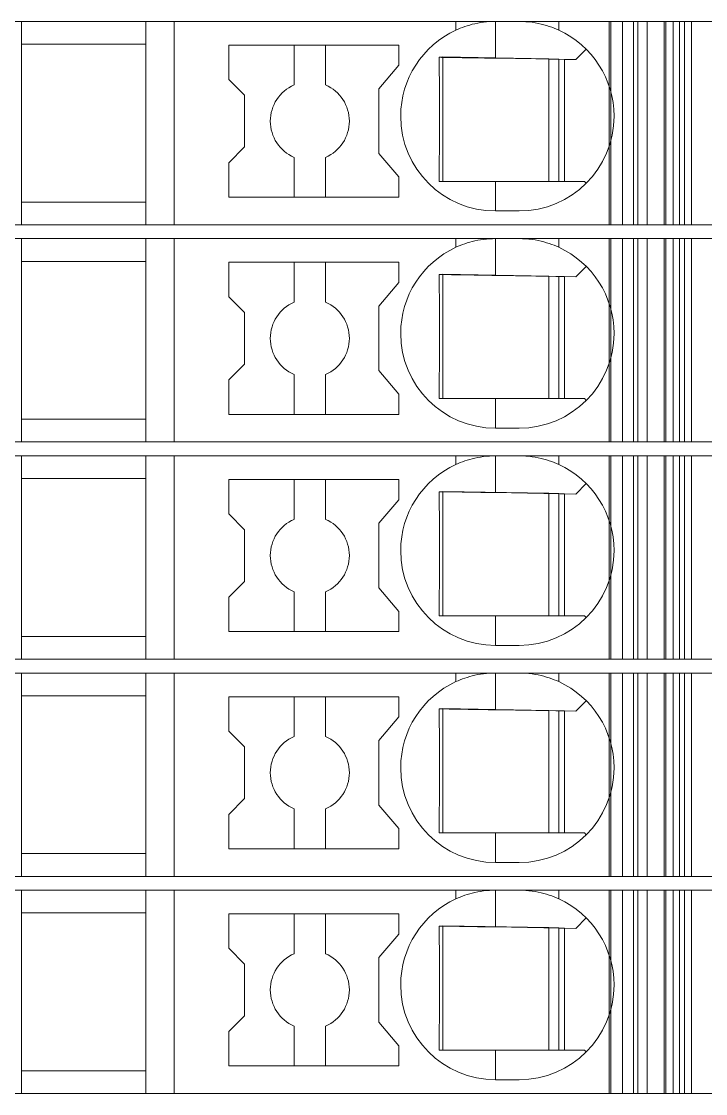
# Model space of a CAD drawing. Header units: millimetres. Extents: x 0 to 2100, y 0 to 1485.
# Drawn here: x 1258.05 to 1275.37, y 612.85 to 640 of the extents above; entities that cross this region are included whole.
import ezdxf
from ezdxf.enums import TextEntityAlignment as Align

# ---------------------------------------------------------------- set-up
doc = ezdxf.new("R2010")
doc.units = ezdxf.units.MM
for name, color, linetype, lineweight in [('EPLAN309', 5, 'Continuous', 5), ('EPLAN493', 5, 'Continuous', 5), ('MAIN-1', 7, 'Continuous', 5), ('MAIN-2', 7, 'Continuous', 5)]:
    doc.layers.add(name, color=color, linetype=linetype, lineweight=lineweight)
doc.styles.add('Tahoma', font='')
doc.styles.get('Tahoma').set_extended_font_data('Tahoma')

# ---------------------------------------------------------------- blocks, each defined once
blk = doc.blocks.new('EPLSYM_LibrarySPECIAL_Symbol12_Variant0_Placement8_29')
at = {"layer": 'EPLAN309', "lineweight": 13, "ltscale": 20}
blk.add_lwpolyline([(0, -5.15), (68.15, -5.15), (68.15, 0), (0, 0)], close=True, dxfattribs=at)
at = {"layer": 'EPLAN493', "color": 5, "style": 'Tahoma'}
blk.add_attdef('17_20450', text='', height=2.93475, dxfattribs=at).set_placement((0, -27.293475), align=Align.MIDDLE_RIGHT)
blk = doc.blocks.new('EPLSYM_LibrarySPECIAL_Symbol12_Variant0_Placement8_30')
at = {"layer": 'EPLAN309', "lineweight": 13, "ltscale": 20}
blk.add_lwpolyline([(0, -5.15), (68.15, -5.15), (68.15, 0), (0, 0)], close=True, dxfattribs=at)
at = {"layer": 'EPLAN493', "color": 5, "style": 'Tahoma'}
blk.add_attdef('17_20450', text='', height=2.93475, dxfattribs=at).set_placement((0, -27.293475), align=Align.MIDDLE_RIGHT)
blk = doc.blocks.new('EPLSYM_LibrarySPECIAL_Symbol12_Variant0_Placement8_31')
at = {"layer": 'EPLAN309', "lineweight": 13, "ltscale": 20}
blk.add_lwpolyline([(0, -5.15), (68.15, -5.15), (68.15, 0), (0, 0)], close=True, dxfattribs=at)
at = {"layer": 'EPLAN493', "color": 5, "style": 'Tahoma'}
blk.add_attdef('17_20450', text='', height=2.93475, dxfattribs=at).set_placement((0, -27.293475), align=Align.MIDDLE_RIGHT)
blk = doc.blocks.new('EPLSYM_LibrarySPECIAL_Symbol12_Variant0_Placement8_32')
at = {"layer": 'EPLAN309', "lineweight": 13, "ltscale": 20}
blk.add_lwpolyline([(0, -5.15), (68.15, -5.15), (68.15, 0), (0, 0)], close=True, dxfattribs=at)
at = {"layer": 'EPLAN493', "color": 5, "style": 'Tahoma'}
blk.add_attdef('17_20450', text='', height=2.93475, dxfattribs=at).set_placement((0, -27.293475), align=Align.MIDDLE_RIGHT)
blk = doc.blocks.new('EPLSYM_LibrarySPECIAL_Symbol12_Variant0_Placement8_33')
at = {"layer": 'EPLAN309', "lineweight": 13, "ltscale": 20}
blk.add_lwpolyline([(0, -5.15), (68.15, -5.15), (68.15, 0), (0, 0)], close=True, dxfattribs=at)
at = {"layer": 'EPLAN493', "color": 5, "style": 'Tahoma'}
blk.add_attdef('17_20450', text='', height=2.93475, dxfattribs=at).set_placement((0, -27.293475), align=Align.MIDDLE_RIGHT)

msp = doc.modelspace()

# ---------------------------------------------------------------- linework, layer by layer
at = {"layer": 'MAIN-1'}
for p, q in [((1258.05, 640), (1261.2, 640)), ((1258.05, 640), (1258.05, 634.85)), ((1261.919, 640), (1261.2, 640)), ((1261.2, 634.85), (1261.2, 640)), ((1269.05, 640), (1261.919, 640)), ((1261.919, 640), (1261.919, 634.85)), ((1269.05, 640), (1270.05, 640)), ((1269.05, 639.782), (1269.05, 640)), ((1269.463, 639.927), (1269.397, 639.909)), ((1269.531, 639.943), (1269.463, 639.927)), ((1269.601, 639.958), (1269.531, 639.943)), ((1269.673, 639.97), (1269.601, 639.958)), ((1269.746, 639.981), (1269.673, 639.97)), ((1269.821, 639.989), (1269.746, 639.981)), ((1269.897, 639.995), (1269.821, 639.989)), ((1269.973, 639.999), (1269.897, 639.995)), ((1270.05, 640), (1269.973, 639.999)), ((1270.05, 639.068), (1270.05, 640)), ((1270.05, 640), (1270.65, 640)), ((1270.65, 640), (1270.732, 639.999)), ((1271.65, 640), (1270.65, 640)), ((1270.732, 639.999), (1270.814, 639.994)), ((1270.814, 639.994), (1270.896, 639.987)), ((1270.896, 639.987), (1270.975, 639.978)), ((1270.975, 639.978), (1271.053, 639.966)), ((1271.053, 639.966), (1271.13, 639.952)), ((1271.13, 639.952), (1271.204, 639.935)), ((1271.204, 639.935), (1271.275, 639.917)), ((1271.65, 640), (1274.704, 640)), ((1271.65, 639.782), (1271.65, 640)), ((1274.832, 640), (1274.704, 640)), ((1274.704, 634.85), (1274.704, 640)), ((1274.832, 640), (1275.367, 640)), ((1274.832, 634.85), (1274.832, 640)), ((1269.102, 639.805), (1269.05, 639.782)), ((1269.156, 639.827), (1269.102, 639.805)), ((1269.213, 639.849), (1269.156, 639.827)), ((1269.272, 639.87), (1269.213, 639.849)), ((1269.333, 639.89), (1269.272, 639.87)), ((1269.397, 639.909), (1269.333, 639.89)), ((1271.275, 639.917), (1271.345, 639.897)), ((1271.345, 639.897), (1271.411, 639.876)), ((1271.411, 639.876), (1271.475, 639.854)), ((1271.475, 639.854), (1271.536, 639.831)), ((1271.536, 639.831), (1271.594, 639.806)), ((1271.594, 639.806), (1271.65, 639.782)), ((1258.05, 639.425), (1261.2, 639.425)), ((1263.3, 639.4), (1263.3, 638.529)), ((1263.3, 639.4), (1267.6, 639.4)), ((1264.95, 639.4), (1264.95, 638.392)), ((1265.75, 638.392), (1265.75, 639.4)), ((1267.6, 638.889), (1267.6, 639.4)), ((1272.083, 639.033), (1272.347, 639.297)), ((1267.1, 638.293), (1267.6, 638.889)), ((1268.624, 639.092), (1268.625, 639.022)), ((1268.685, 639.091), (1268.624, 639.092)), ((1268.625, 639.022), (1268.625, 638.95)), ((1268.625, 638.95), (1268.626, 638.877)), ((1268.626, 638.877), (1268.627, 638.803)), ((1268.746, 639.09), (1268.685, 639.091)), ((1268.721, 639.091), (1268.721, 635.95)), ((1268.809, 639.089), (1268.746, 639.09)), ((1268.873, 639.088), (1268.809, 639.089)), ((1268.937, 639.087), (1268.873, 639.088)), ((1269.003, 639.086), (1268.937, 639.087)), ((1269.071, 639.085), (1269.003, 639.086)), ((1269.14, 639.084), (1269.071, 639.085)), ((1269.21, 639.082), (1269.14, 639.084)), ((1269.283, 639.081), (1269.21, 639.082)), ((1269.358, 639.08), (1269.283, 639.081)), ((1269.435, 639.079), (1269.358, 639.08)), ((1269.514, 639.077), (1269.435, 639.079)), ((1269.597, 639.076), (1269.514, 639.077)), ((1269.682, 639.075), (1269.597, 639.076)), ((1269.771, 639.073), (1269.682, 639.075)), ((1269.862, 639.071), (1269.771, 639.073)), ((1269.955, 639.07), (1269.862, 639.071)), ((1270.05, 639.068), (1269.955, 639.07)), ((1270.05, 639.068), (1272.083, 639.033)), ((1271.4, 639.045), (1271.4, 635.95)), ((1271.65, 635.95), (1271.65, 639.04)), ((1271.8, 639.038), (1271.8, 635.95)), ((1268.627, 638.803), (1268.628, 638.727)), ((1268.628, 638.727), (1268.628, 638.649)), ((1268.628, 638.649), (1268.629, 638.57)), ((1268.629, 638.57), (1268.63, 638.488)), ((1263.7, 638.129), (1263.3, 638.529)), ((1268.63, 638.488), (1268.63, 638.404)), ((1268.63, 638.404), (1268.631, 638.317)), ((1268.631, 638.317), (1268.631, 638.226)), ((1263.7, 638.129), (1263.7, 636.821)), ((1267.1, 638.293), (1267.1, 636.657)), ((1268.631, 638.226), (1268.632, 638.132)), ((1268.632, 638.132), (1268.633, 638.034)), ((1268.633, 638.034), (1268.633, 637.931)), ((1268.633, 637.931), (1268.633, 637.824)), ((1268.633, 637.824), (1268.633, 637.713)), ((1268.633, 637.713), (1268.634, 637.6)), ((1268.634, 637.6), (1268.633, 637.479)), ((1268.633, 637.247), (1268.632, 637.138)), ((1268.633, 637.479), (1268.633, 637.361)), ((1268.633, 637.361), (1268.633, 637.247)), ((1268.632, 637.034), (1268.631, 636.934)), ((1268.632, 637.138), (1268.632, 637.034)), ((1263.7, 636.821), (1263.3, 636.421)), ((1268.63, 636.748), (1268.629, 636.659)), ((1268.631, 636.839), (1268.63, 636.748)), ((1268.631, 636.934), (1268.631, 636.839)), ((1263.3, 636.421), (1263.3, 635.55)), ((1264.95, 636.558), (1264.95, 635.55)), ((1265.75, 636.558), (1265.75, 635.55)), ((1267.1, 636.657), (1267.6, 636.061)), ((1268.627, 636.408), (1268.626, 636.329)), ((1268.628, 636.49), (1268.627, 636.408)), ((1268.629, 636.659), (1268.628, 636.573)), ((1268.628, 636.573), (1268.628, 636.49)), ((1268.625, 636.25), (1268.624, 636.174)), ((1268.624, 636.174), (1268.624, 636.098)), ((1268.626, 636.329), (1268.625, 636.25)), ((1267.6, 635.55), (1267.6, 636.061)), ((1268.623, 636.024), (1268.622, 635.95)), ((1268.622, 635.95), (1268.683, 635.95)), ((1268.624, 636.098), (1268.623, 636.024)), ((1268.683, 635.95), (1268.746, 635.95)), ((1268.746, 635.95), (1268.809, 635.95)), ((1268.809, 635.95), (1268.873, 635.95)), ((1268.873, 635.95), (1268.939, 635.95)), ((1268.939, 635.95), (1269.005, 635.95)), ((1269.005, 635.95), (1269.074, 635.95)), ((1269.074, 635.95), (1269.144, 635.95)), ((1269.144, 635.95), (1269.215, 635.95)), ((1269.215, 635.95), (1269.289, 635.95)), ((1269.289, 635.95), (1269.364, 635.95)), ((1269.364, 635.95), (1269.442, 635.95)), ((1269.442, 635.95), (1269.522, 635.95)), ((1269.522, 635.95), (1269.605, 635.95)), ((1269.605, 635.95), (1269.69, 635.95)), ((1269.69, 635.95), (1269.778, 635.95)), ((1269.778, 635.95), (1269.867, 635.95)), ((1269.867, 635.95), (1269.958, 635.95)), ((1269.958, 635.95), (1270.05, 635.95)), ((1270.05, 635.95), (1272.3, 635.95)), ((1270.05, 635.95), (1270.05, 635.2)), ((1272.347, 635.903), (1272.3, 635.95)), ((1258.05, 635.425), (1261.2, 635.425)), ((1267.6, 635.55), (1263.3, 635.55)), ((1270.65, 635.2), (1270.05, 635.2)), ((1258.05, 634.85), (1261.2, 634.85)), ((1261.919, 634.85), (1261.2, 634.85)), ((1261.919, 634.85), (1274.704, 634.85)), ((1273.544, 634.85), (1273.544, 634.85)), ((1273.65, 634.85), (1273.65, 634.85)), ((1274.832, 634.85), (1274.704, 634.85)), ((1274.832, 634.85), (1275.367, 634.85)), ((1258.05, 634.5), (1261.2, 634.5)), ((1258.05, 634.5), (1258.05, 629.35)), ((1261.919, 634.5), (1261.2, 634.5)), ((1261.2, 629.35), (1261.2, 634.5)), ((1269.05, 634.5), (1261.919, 634.5)), ((1261.919, 634.5), (1261.919, 629.35)), ((1269.05, 634.5), (1270.05, 634.5)), ((1269.05, 634.282), (1269.05, 634.5)), ((1269.973, 634.499), (1269.897, 634.495)), ((1270.05, 634.5), (1269.973, 634.499)), ((1270.05, 633.568), (1270.05, 634.5)), ((1270.05, 634.5), (1270.65, 634.5)), ((1270.65, 634.5), (1270.732, 634.499)), ((1271.65, 634.5), (1270.65, 634.5)), ((1270.732, 634.499), (1270.814, 634.494)), ((1271.65, 634.5), (1274.704, 634.5)), ((1271.65, 634.282), (1271.65, 634.5)), ((1274.832, 634.5), (1274.704, 634.5)), ((1274.704, 629.35), (1274.704, 634.5)), ((1274.832, 634.5), (1275.367, 634.5)), ((1274.832, 629.35), (1274.832, 634.5)), ((1269.102, 634.305), (1269.05, 634.282)), ((1269.156, 634.327), (1269.102, 634.305)), ((1269.213, 634.349), (1269.156, 634.327)), ((1269.272, 634.37), (1269.213, 634.349)), ((1269.333, 634.39), (1269.272, 634.37)), ((1269.397, 634.409), (1269.333, 634.39)), ((1269.463, 634.427), (1269.397, 634.409)), ((1269.531, 634.443), (1269.463, 634.427)), ((1269.601, 634.458), (1269.531, 634.443)), ((1269.673, 634.47), (1269.601, 634.458)), ((1269.746, 634.481), (1269.673, 634.47)), ((1269.821, 634.489), (1269.746, 634.481)), ((1269.897, 634.495), (1269.821, 634.489)), ((1270.814, 634.494), (1270.896, 634.487)), ((1270.896, 634.487), (1270.975, 634.478)), ((1270.975, 634.478), (1271.053, 634.466)), ((1271.053, 634.466), (1271.13, 634.452)), ((1271.13, 634.452), (1271.204, 634.435)), ((1271.204, 634.435), (1271.275, 634.417)), ((1271.275, 634.417), (1271.345, 634.397)), ((1271.345, 634.397), (1271.411, 634.376)), ((1271.411, 634.376), (1271.475, 634.354)), ((1271.475, 634.354), (1271.536, 634.331)), ((1271.536, 634.331), (1271.594, 634.306)), ((1271.594, 634.306), (1271.65, 634.282)), ((1258.05, 633.925), (1261.2, 633.925)), ((1263.3, 633.9), (1263.3, 633.029)), ((1263.3, 633.9), (1267.6, 633.9)), ((1264.95, 633.9), (1264.95, 632.892)), ((1265.75, 632.892), (1265.75, 633.9)), ((1267.6, 633.389), (1267.6, 633.9)), ((1272.083, 633.533), (1272.347, 633.797)), ((1268.624, 633.592), (1268.625, 633.522)), ((1268.685, 633.591), (1268.624, 633.592)), ((1268.625, 633.522), (1268.625, 633.45)), ((1268.625, 633.45), (1268.626, 633.377)), ((1268.746, 633.59), (1268.685, 633.591)), ((1268.721, 633.591), (1268.721, 630.45)), ((1268.809, 633.589), (1268.746, 633.59)), ((1268.873, 633.588), (1268.809, 633.589)), ((1268.937, 633.587), (1268.873, 633.588)), ((1269.003, 633.586), (1268.937, 633.587)), ((1269.071, 633.585), (1269.003, 633.586)), ((1269.14, 633.584), (1269.071, 633.585)), ((1269.21, 633.582), (1269.14, 633.584)), ((1269.283, 633.581), (1269.21, 633.582)), ((1269.358, 633.58), (1269.283, 633.581)), ((1269.435, 633.579), (1269.358, 633.58)), ((1269.514, 633.577), (1269.435, 633.579)), ((1269.597, 633.576), (1269.514, 633.577)), ((1269.682, 633.575), (1269.597, 633.576)), ((1269.771, 633.573), (1269.682, 633.575)), ((1269.862, 633.571), (1269.771, 633.573)), ((1269.955, 633.57), (1269.862, 633.571)), ((1270.05, 633.568), (1269.955, 633.57)), ((1270.05, 633.568), (1272.083, 633.533)), ((1271.4, 633.545), (1271.4, 630.45)), ((1271.65, 630.45), (1271.65, 633.54)), ((1271.8, 633.538), (1271.8, 630.45)), ((1267.1, 632.793), (1267.6, 633.389)), ((1268.626, 633.377), (1268.627, 633.303)), ((1268.627, 633.303), (1268.628, 633.227)), ((1268.628, 633.227), (1268.628, 633.149)), ((1268.628, 633.149), (1268.629, 633.07)), ((1263.7, 632.629), (1263.3, 633.029)), ((1268.629, 633.07), (1268.63, 632.988)), ((1268.63, 632.988), (1268.63, 632.904)), ((1268.63, 632.904), (1268.631, 632.817)), ((1263.7, 632.629), (1263.7, 631.321)), ((1267.1, 632.793), (1267.1, 631.157)), ((1268.631, 632.817), (1268.631, 632.726)), ((1268.631, 632.726), (1268.632, 632.632)), ((1268.632, 632.632), (1268.633, 632.534)), ((1268.633, 632.534), (1268.633, 632.431)), ((1268.633, 632.431), (1268.633, 632.324)), ((1268.633, 632.324), (1268.633, 632.213)), ((1268.633, 632.213), (1268.634, 632.1)), ((1268.634, 632.1), (1268.633, 631.979)), ((1268.633, 631.979), (1268.633, 631.861)), ((1268.633, 631.861), (1268.633, 631.747)), ((1268.632, 631.534), (1268.631, 631.434)), ((1268.633, 631.747), (1268.632, 631.638)), ((1268.632, 631.638), (1268.632, 631.534)), ((1263.7, 631.321), (1263.3, 630.921)), ((1268.63, 631.248), (1268.629, 631.159)), ((1268.631, 631.339), (1268.63, 631.248)), ((1268.631, 631.434), (1268.631, 631.339)), ((1264.95, 631.058), (1264.95, 630.05)), ((1265.75, 631.058), (1265.75, 630.05)), ((1267.1, 631.157), (1267.6, 630.561)), ((1268.628, 630.99), (1268.627, 630.908)), ((1268.629, 631.159), (1268.628, 631.073)), ((1268.628, 631.073), (1268.628, 630.99)), ((1263.3, 630.921), (1263.3, 630.05)), ((1268.625, 630.75), (1268.624, 630.674)), ((1268.626, 630.829), (1268.625, 630.75)), ((1268.627, 630.908), (1268.626, 630.829)), ((1267.6, 630.05), (1267.6, 630.561)), ((1268.623, 630.524), (1268.622, 630.45)), ((1268.622, 630.45), (1268.683, 630.45)), ((1268.624, 630.598), (1268.623, 630.524)), ((1268.624, 630.674), (1268.624, 630.598)), ((1268.683, 630.45), (1268.746, 630.45)), ((1268.746, 630.45), (1268.809, 630.45)), ((1268.809, 630.45), (1268.873, 630.45)), ((1268.873, 630.45), (1268.939, 630.45)), ((1268.939, 630.45), (1269.005, 630.45)), ((1269.005, 630.45), (1269.074, 630.45)), ((1269.074, 630.45), (1269.144, 630.45)), ((1269.144, 630.45), (1269.215, 630.45)), ((1269.215, 630.45), (1269.289, 630.45)), ((1269.289, 630.45), (1269.364, 630.45)), ((1269.364, 630.45), (1269.442, 630.45)), ((1269.442, 630.45), (1269.522, 630.45)), ((1269.522, 630.45), (1269.605, 630.45)), ((1269.605, 630.45), (1269.69, 630.45)), ((1269.69, 630.45), (1269.778, 630.45)), ((1269.778, 630.45), (1269.867, 630.45)), ((1269.867, 630.45), (1269.958, 630.45)), ((1269.958, 630.45), (1270.05, 630.45)), ((1270.05, 630.45), (1272.3, 630.45)), ((1270.05, 630.45), (1270.05, 629.7)), ((1272.347, 630.403), (1272.3, 630.45)), ((1258.05, 629.925), (1261.2, 629.925)), ((1267.6, 630.05), (1263.3, 630.05)), ((1270.65, 629.7), (1270.05, 629.7)), ((1258.05, 629.35), (1261.2, 629.35)), ((1261.919, 629.35), (1261.2, 629.35)), ((1261.919, 629.35), (1274.704, 629.35)), ((1273.544, 629.35), (1273.544, 629.35)), ((1273.65, 629.35), (1273.65, 629.35)), ((1274.832, 629.35), (1274.704, 629.35)), ((1274.832, 629.35), (1275.367, 629.35)), ((1258.05, 629), (1261.2, 629)), ((1258.05, 629), (1258.05, 623.85)), ((1261.919, 629), (1261.2, 629)), ((1261.2, 623.85), (1261.2, 629)), ((1269.05, 629), (1261.919, 629)), ((1261.919, 629), (1261.919, 623.85)), ((1269.05, 629), (1270.05, 629)), ((1269.05, 628.782), (1269.05, 629)), ((1269.102, 628.805), (1269.05, 628.782)), ((1269.156, 628.827), (1269.102, 628.805)), ((1269.213, 628.849), (1269.156, 628.827)), ((1269.272, 628.87), (1269.213, 628.849)), ((1269.333, 628.89), (1269.272, 628.87)), ((1269.397, 628.909), (1269.333, 628.89)), ((1269.463, 628.927), (1269.397, 628.909)), ((1269.531, 628.943), (1269.463, 628.927)), ((1269.601, 628.958), (1269.531, 628.943)), ((1269.673, 628.97), (1269.601, 628.958)), ((1269.746, 628.981), (1269.673, 628.97)), ((1269.821, 628.989), (1269.746, 628.981)), ((1269.897, 628.995), (1269.821, 628.989)), ((1269.973, 628.999), (1269.897, 628.995)), ((1270.05, 629), (1269.973, 628.999)), ((1270.05, 628.068), (1270.05, 629)), ((1270.05, 629), (1270.65, 629)), ((1270.65, 629), (1270.732, 628.999)), ((1271.65, 629), (1270.65, 629)), ((1270.732, 628.999), (1270.814, 628.994)), ((1270.814, 628.994), (1270.896, 628.987)), ((1270.896, 628.987), (1270.975, 628.978)), ((1270.975, 628.978), (1271.053, 628.966)), ((1271.053, 628.966), (1271.13, 628.952)), ((1271.13, 628.952), (1271.204, 628.935)), ((1271.204, 628.935), (1271.275, 628.917)), ((1271.275, 628.917), (1271.345, 628.897)), ((1271.345, 628.897), (1271.411, 628.876)), ((1271.411, 628.876), (1271.475, 628.854)), ((1271.475, 628.854), (1271.536, 628.831)), ((1271.536, 628.831), (1271.594, 628.806)), ((1271.594, 628.806), (1271.65, 628.782)), ((1271.65, 629), (1274.704, 629)), ((1271.65, 628.782), (1271.65, 629)), ((1274.832, 629), (1274.704, 629)), ((1274.704, 623.85), (1274.704, 629)), ((1274.832, 629), (1275.367, 629)), ((1274.832, 623.85), (1274.832, 629)), ((1258.05, 628.425), (1261.2, 628.425)), ((1263.3, 628.4), (1263.3, 627.529)), ((1263.3, 628.4), (1267.6, 628.4)), ((1264.95, 628.4), (1264.95, 627.392)), ((1265.75, 627.392), (1265.75, 628.4)), ((1267.6, 627.889), (1267.6, 628.4)), ((1272.083, 628.033), (1272.347, 628.297)), ((1268.624, 628.092), (1268.625, 628.022)), ((1268.685, 628.091), (1268.624, 628.092)), ((1268.625, 628.022), (1268.625, 627.95)), ((1268.746, 628.09), (1268.685, 628.091)), ((1268.721, 628.091), (1268.721, 624.95)), ((1268.809, 628.089), (1268.746, 628.09)), ((1268.873, 628.088), (1268.809, 628.089)), ((1268.937, 628.087), (1268.873, 628.088)), ((1269.003, 628.086), (1268.937, 628.087)), ((1269.071, 628.085), (1269.003, 628.086)), ((1269.14, 628.084), (1269.071, 628.085)), ((1269.21, 628.082), (1269.14, 628.084)), ((1269.283, 628.081), (1269.21, 628.082)), ((1269.358, 628.08), (1269.283, 628.081)), ((1269.435, 628.079), (1269.358, 628.08)), ((1269.514, 628.077), (1269.435, 628.079)), ((1269.597, 628.076), (1269.514, 628.077)), ((1269.682, 628.075), (1269.597, 628.076)), ((1269.771, 628.073), (1269.682, 628.075)), ((1269.862, 628.071), (1269.771, 628.073)), ((1269.955, 628.07), (1269.862, 628.071)), ((1270.05, 628.068), (1269.955, 628.07)), ((1270.05, 628.068), (1272.083, 628.033)), ((1271.4, 628.045), (1271.4, 624.95)), ((1271.65, 624.95), (1271.65, 628.04)), ((1271.8, 628.038), (1271.8, 624.95)), ((1267.1, 627.293), (1267.6, 627.889)), ((1268.625, 627.95), (1268.626, 627.877)), ((1268.626, 627.877), (1268.627, 627.803)), ((1268.627, 627.803), (1268.628, 627.727)), ((1268.628, 627.727), (1268.628, 627.649)), ((1263.7, 627.129), (1263.3, 627.529)), ((1268.628, 627.649), (1268.629, 627.57)), ((1268.629, 627.57), (1268.63, 627.488)), ((1268.63, 627.488), (1268.63, 627.404)), ((1267.1, 627.293), (1267.1, 625.657)), ((1268.63, 627.404), (1268.631, 627.317)), ((1268.631, 627.317), (1268.631, 627.226)), ((1268.631, 627.226), (1268.632, 627.132)), ((1263.7, 627.129), (1263.7, 625.821)), ((1268.632, 627.132), (1268.633, 627.034)), ((1268.633, 627.034), (1268.633, 626.931)), ((1268.633, 626.931), (1268.633, 626.824)), ((1268.633, 626.824), (1268.633, 626.713)), ((1268.633, 626.713), (1268.634, 626.6)), ((1268.634, 626.6), (1268.633, 626.479)), ((1268.633, 626.479), (1268.633, 626.361)), ((1268.633, 626.361), (1268.633, 626.247)), ((1268.633, 626.247), (1268.632, 626.138)), ((1268.632, 626.138), (1268.632, 626.034)), ((1263.7, 625.821), (1263.3, 625.421)), ((1268.631, 625.839), (1268.63, 625.748)), ((1268.632, 626.034), (1268.631, 625.934)), ((1268.631, 625.934), (1268.631, 625.839)), ((1264.95, 625.558), (1264.95, 624.55)), ((1265.75, 625.558), (1265.75, 624.55)), ((1267.1, 625.657), (1267.6, 625.061)), ((1268.629, 625.659), (1268.628, 625.573)), ((1268.628, 625.573), (1268.628, 625.49)), ((1268.63, 625.748), (1268.629, 625.659)), ((1263.3, 625.421), (1263.3, 624.55)), ((1268.626, 625.329), (1268.625, 625.25)), ((1268.627, 625.408), (1268.626, 625.329)), ((1268.628, 625.49), (1268.627, 625.408)), ((1267.6, 624.55), (1267.6, 625.061)), ((1268.623, 625.024), (1268.622, 624.95)), ((1268.624, 625.098), (1268.623, 625.024)), ((1268.625, 625.25), (1268.624, 625.174)), ((1268.624, 625.174), (1268.624, 625.098)), ((1268.622, 624.95), (1268.683, 624.95)), ((1268.683, 624.95), (1268.746, 624.95)), ((1268.746, 624.95), (1268.809, 624.95)), ((1268.809, 624.95), (1268.873, 624.95)), ((1268.873, 624.95), (1268.939, 624.95)), ((1268.939, 624.95), (1269.005, 624.95)), ((1269.005, 624.95), (1269.074, 624.95)), ((1269.074, 624.95), (1269.144, 624.95)), ((1269.144, 624.95), (1269.215, 624.95)), ((1269.215, 624.95), (1269.289, 624.95)), ((1269.289, 624.95), (1269.364, 624.95)), ((1269.364, 624.95), (1269.442, 624.95)), ((1269.442, 624.95), (1269.522, 624.95)), ((1269.522, 624.95), (1269.605, 624.95)), ((1269.605, 624.95), (1269.69, 624.95)), ((1269.69, 624.95), (1269.778, 624.95)), ((1269.778, 624.95), (1269.867, 624.95)), ((1269.867, 624.95), (1269.958, 624.95)), ((1269.958, 624.95), (1270.05, 624.95)), ((1270.05, 624.95), (1272.3, 624.95)), ((1270.05, 624.95), (1270.05, 624.2)), ((1272.347, 624.903), (1272.3, 624.95)), ((1267.6, 624.55), (1263.3, 624.55)), ((1258.05, 624.425), (1261.2, 624.425)), ((1270.65, 624.2), (1270.05, 624.2)), ((1258.05, 623.85), (1261.2, 623.85)), ((1261.919, 623.85), (1261.2, 623.85)), ((1261.919, 623.85), (1274.704, 623.85)), ((1273.544, 623.85), (1273.544, 623.85)), ((1273.65, 623.85), (1273.65, 623.85)), ((1274.832, 623.85), (1274.704, 623.85)), ((1274.832, 623.85), (1275.367, 623.85)), ((1258.05, 623.5), (1261.2, 623.5)), ((1258.05, 623.5), (1258.05, 618.35)), ((1261.919, 623.5), (1261.2, 623.5)), ((1261.2, 618.35), (1261.2, 623.5)), ((1269.05, 623.5), (1261.919, 623.5)), ((1261.919, 623.5), (1261.919, 618.35)), ((1269.05, 623.5), (1270.05, 623.5)), ((1269.05, 623.282), (1269.05, 623.5)), ((1269.272, 623.37), (1269.213, 623.349)), ((1269.333, 623.39), (1269.272, 623.37)), ((1269.397, 623.409), (1269.333, 623.39)), ((1269.463, 623.427), (1269.397, 623.409)), ((1269.531, 623.443), (1269.463, 623.427)), ((1269.601, 623.458), (1269.531, 623.443)), ((1269.673, 623.47), (1269.601, 623.458)), ((1269.746, 623.481), (1269.673, 623.47)), ((1269.821, 623.489), (1269.746, 623.481)), ((1269.897, 623.495), (1269.821, 623.489)), ((1269.973, 623.499), (1269.897, 623.495)), ((1270.05, 623.5), (1269.973, 623.499)), ((1270.05, 622.568), (1270.05, 623.5)), ((1270.05, 623.5), (1270.65, 623.5)), ((1270.65, 623.5), (1270.732, 623.499)), ((1271.65, 623.5), (1270.65, 623.5)), ((1270.732, 623.499), (1270.814, 623.494)), ((1270.814, 623.494), (1270.896, 623.487)), ((1270.896, 623.487), (1270.975, 623.478)), ((1270.975, 623.478), (1271.053, 623.466)), ((1271.053, 623.466), (1271.13, 623.452)), ((1271.13, 623.452), (1271.204, 623.435)), ((1271.204, 623.435), (1271.275, 623.417)), ((1271.275, 623.417), (1271.345, 623.397)), ((1271.345, 623.397), (1271.411, 623.376)), ((1271.411, 623.376), (1271.475, 623.354)), ((1271.65, 623.5), (1274.704, 623.5)), ((1271.65, 623.282), (1271.65, 623.5)), ((1274.832, 623.5), (1274.704, 623.5)), ((1274.704, 618.35), (1274.704, 623.5)), ((1274.832, 623.5), (1275.367, 623.5)), ((1274.832, 618.35), (1274.832, 623.5)), ((1269.102, 623.305), (1269.05, 623.282)), ((1269.156, 623.327), (1269.102, 623.305)), ((1269.213, 623.349), (1269.156, 623.327)), ((1271.475, 623.354), (1271.536, 623.331)), ((1271.536, 623.331), (1271.594, 623.306)), ((1271.594, 623.306), (1271.65, 623.282)), ((1258.05, 622.925), (1261.2, 622.925)), ((1263.3, 622.9), (1263.3, 622.029)), ((1263.3, 622.9), (1267.6, 622.9)), ((1264.95, 622.9), (1264.95, 621.892)), ((1265.75, 621.892), (1265.75, 622.9)), ((1267.6, 622.389), (1267.6, 622.9)), ((1268.624, 622.592), (1268.625, 622.522)), ((1268.685, 622.591), (1268.624, 622.592)), ((1268.746, 622.59), (1268.685, 622.591)), ((1268.721, 622.591), (1268.721, 619.45)), ((1268.809, 622.589), (1268.746, 622.59)), ((1268.873, 622.588), (1268.809, 622.589)), ((1268.937, 622.587), (1268.873, 622.588)), ((1269.003, 622.586), (1268.937, 622.587)), ((1269.071, 622.585), (1269.003, 622.586)), ((1269.14, 622.584), (1269.071, 622.585)), ((1269.21, 622.582), (1269.14, 622.584)), ((1269.283, 622.581), (1269.21, 622.582)), ((1269.358, 622.58), (1269.283, 622.581)), ((1269.435, 622.579), (1269.358, 622.58)), ((1269.514, 622.577), (1269.435, 622.579)), ((1269.597, 622.576), (1269.514, 622.577)), ((1269.682, 622.575), (1269.597, 622.576)), ((1269.771, 622.573), (1269.682, 622.575)), ((1269.862, 622.571), (1269.771, 622.573)), ((1269.955, 622.57), (1269.862, 622.571)), ((1270.05, 622.568), (1269.955, 622.57)), ((1270.05, 622.568), (1272.083, 622.533)), ((1272.083, 622.533), (1272.347, 622.797)), ((1267.1, 621.793), (1267.6, 622.389)), ((1268.625, 622.522), (1268.625, 622.45)), ((1268.625, 622.45), (1268.626, 622.377)), ((1268.626, 622.377), (1268.627, 622.303)), ((1268.627, 622.303), (1268.628, 622.227)), ((1271.4, 622.545), (1271.4, 619.45)), ((1271.65, 619.45), (1271.65, 622.54)), ((1271.8, 622.538), (1271.8, 619.45)), ((1263.7, 621.629), (1263.3, 622.029)), ((1268.628, 622.227), (1268.628, 622.149)), ((1268.628, 622.149), (1268.629, 622.07)), ((1268.629, 622.07), (1268.63, 621.988)), ((1267.1, 621.793), (1267.1, 620.157)), ((1268.63, 621.988), (1268.63, 621.904)), ((1268.63, 621.904), (1268.631, 621.817)), ((1268.631, 621.817), (1268.631, 621.726)), ((1263.7, 621.629), (1263.7, 620.321)), ((1268.631, 621.726), (1268.632, 621.632)), ((1268.632, 621.632), (1268.633, 621.534)), ((1268.633, 621.534), (1268.633, 621.431)), ((1268.633, 621.431), (1268.633, 621.324)), ((1268.633, 621.324), (1268.633, 621.213)), ((1268.633, 621.213), (1268.634, 621.1)), ((1268.634, 621.1), (1268.633, 620.979)), ((1268.633, 620.979), (1268.633, 620.861)), ((1268.633, 620.747), (1268.632, 620.638)), ((1268.633, 620.861), (1268.633, 620.747)), ((1268.632, 620.534), (1268.631, 620.434)), ((1268.631, 620.434), (1268.631, 620.339)), ((1268.632, 620.638), (1268.632, 620.534)), ((1263.7, 620.321), (1263.3, 619.921)), ((1267.1, 620.157), (1267.6, 619.561)), ((1268.629, 620.159), (1268.628, 620.073)), ((1268.63, 620.248), (1268.629, 620.159)), ((1268.631, 620.339), (1268.63, 620.248)), ((1263.3, 619.921), (1263.3, 619.05)), ((1264.95, 620.058), (1264.95, 619.05)), ((1265.75, 620.058), (1265.75, 619.05)), ((1268.627, 619.908), (1268.626, 619.829)), ((1268.628, 619.99), (1268.627, 619.908)), ((1268.628, 620.073), (1268.628, 619.99)), ((1268.624, 619.598), (1268.623, 619.524)), ((1268.625, 619.75), (1268.624, 619.674)), ((1268.624, 619.674), (1268.624, 619.598)), ((1268.626, 619.829), (1268.625, 619.75)), ((1267.6, 619.05), (1267.6, 619.561)), ((1268.623, 619.524), (1268.622, 619.45)), ((1268.622, 619.45), (1268.683, 619.45)), ((1268.683, 619.45), (1268.746, 619.45)), ((1268.746, 619.45), (1268.809, 619.45)), ((1268.809, 619.45), (1268.873, 619.45)), ((1268.873, 619.45), (1268.939, 619.45)), ((1268.939, 619.45), (1269.005, 619.45)), ((1269.005, 619.45), (1269.074, 619.45)), ((1269.074, 619.45), (1269.144, 619.45)), ((1269.144, 619.45), (1269.215, 619.45)), ((1269.215, 619.45), (1269.289, 619.45)), ((1269.289, 619.45), (1269.364, 619.45)), ((1269.364, 619.45), (1269.442, 619.45)), ((1269.442, 619.45), (1269.522, 619.45)), ((1269.522, 619.45), (1269.605, 619.45)), ((1269.605, 619.45), (1269.69, 619.45)), ((1269.69, 619.45), (1269.778, 619.45)), ((1269.778, 619.45), (1269.867, 619.45)), ((1269.867, 619.45), (1269.958, 619.45)), ((1269.958, 619.45), (1270.05, 619.45)), ((1270.05, 619.45), (1272.3, 619.45)), ((1270.05, 619.45), (1270.05, 618.7)), ((1272.347, 619.403), (1272.3, 619.45)), ((1267.6, 619.05), (1263.3, 619.05)), ((1258.05, 618.925), (1261.2, 618.925)), ((1270.65, 618.7), (1270.05, 618.7)), ((1258.05, 618.35), (1261.2, 618.35)), ((1261.919, 618.35), (1261.2, 618.35)), ((1261.919, 618.35), (1274.704, 618.35)), ((1273.544, 618.35), (1273.544, 618.35)), ((1273.65, 618.35), (1273.65, 618.35)), ((1274.832, 618.35), (1274.704, 618.35)), ((1274.832, 618.35), (1275.367, 618.35)), ((1258.05, 618), (1261.2, 618)), ((1258.05, 618), (1258.05, 612.85)), ((1261.919, 618), (1261.2, 618)), ((1261.2, 612.85), (1261.2, 618)), ((1269.05, 618), (1261.919, 618)), ((1261.919, 618), (1261.919, 612.85)), ((1269.05, 618), (1270.05, 618)), ((1269.05, 617.782), (1269.05, 618)), ((1269.531, 617.943), (1269.463, 617.927)), ((1269.601, 617.958), (1269.531, 617.943)), ((1269.673, 617.97), (1269.601, 617.958)), ((1269.746, 617.981), (1269.673, 617.97)), ((1269.821, 617.989), (1269.746, 617.981)), ((1269.897, 617.995), (1269.821, 617.989)), ((1269.973, 617.999), (1269.897, 617.995)), ((1270.05, 618), (1269.973, 617.999)), ((1270.05, 617.068), (1270.05, 618)), ((1270.05, 618), (1270.65, 618)), ((1270.65, 618), (1270.732, 617.999)), ((1271.65, 618), (1270.65, 618)), ((1270.732, 617.999), (1270.814, 617.994)), ((1270.814, 617.994), (1270.896, 617.987)), ((1270.896, 617.987), (1270.975, 617.978)), ((1270.975, 617.978), (1271.053, 617.966)), ((1271.053, 617.966), (1271.13, 617.952)), ((1271.13, 617.952), (1271.204, 617.935)), ((1271.204, 617.935), (1271.275, 617.917)), ((1271.65, 618), (1274.704, 618)), ((1271.65, 617.782), (1271.65, 618)), ((1274.832, 618), (1274.704, 618)), ((1274.704, 612.85), (1274.704, 618)), ((1274.832, 618), (1275.367, 618)), ((1274.832, 612.85), (1274.832, 618)), ((1269.102, 617.805), (1269.05, 617.782)), ((1269.156, 617.827), (1269.102, 617.805)), ((1269.213, 617.849), (1269.156, 617.827)), ((1269.272, 617.87), (1269.213, 617.849)), ((1269.333, 617.89), (1269.272, 617.87)), ((1269.397, 617.909), (1269.333, 617.89)), ((1269.463, 617.927), (1269.397, 617.909)), ((1271.275, 617.917), (1271.345, 617.897)), ((1271.345, 617.897), (1271.411, 617.876)), ((1271.411, 617.876), (1271.475, 617.854)), ((1271.475, 617.854), (1271.536, 617.831)), ((1271.536, 617.831), (1271.594, 617.806)), ((1271.594, 617.806), (1271.65, 617.782)), ((1258.05, 617.425), (1261.2, 617.425)), ((1263.3, 617.4), (1263.3, 616.529)), ((1263.3, 617.4), (1267.6, 617.4)), ((1264.95, 617.4), (1264.95, 616.392)), ((1265.75, 616.392), (1265.75, 617.4)), ((1267.6, 616.889), (1267.6, 617.4)), ((1272.083, 617.033), (1272.347, 617.297)), ((1267.1, 616.293), (1267.6, 616.889)), ((1268.624, 617.092), (1268.625, 617.022)), ((1268.685, 617.091), (1268.624, 617.092)), ((1268.625, 617.022), (1268.625, 616.95)), ((1268.625, 616.95), (1268.626, 616.877)), ((1268.626, 616.877), (1268.627, 616.803)), ((1268.746, 617.09), (1268.685, 617.091)), ((1268.721, 617.091), (1268.721, 613.95)), ((1268.809, 617.089), (1268.746, 617.09)), ((1268.873, 617.088), (1268.809, 617.089)), ((1268.937, 617.087), (1268.873, 617.088)), ((1269.003, 617.086), (1268.937, 617.087)), ((1269.071, 617.085), (1269.003, 617.086)), ((1269.14, 617.084), (1269.071, 617.085)), ((1269.21, 617.082), (1269.14, 617.084)), ((1269.283, 617.081), (1269.21, 617.082)), ((1269.358, 617.08), (1269.283, 617.081)), ((1269.435, 617.079), (1269.358, 617.08)), ((1269.514, 617.077), (1269.435, 617.079)), ((1269.597, 617.076), (1269.514, 617.077)), ((1269.682, 617.075), (1269.597, 617.076)), ((1269.771, 617.073), (1269.682, 617.075)), ((1269.862, 617.071), (1269.771, 617.073)), ((1269.955, 617.07), (1269.862, 617.071)), ((1270.05, 617.068), (1269.955, 617.07)), ((1270.05, 617.068), (1272.083, 617.033)), ((1271.4, 617.045), (1271.4, 613.95)), ((1271.65, 613.95), (1271.65, 617.04)), ((1271.8, 617.038), (1271.8, 613.95)), ((1268.627, 616.803), (1268.628, 616.727)), ((1268.628, 616.727), (1268.628, 616.649)), ((1268.628, 616.649), (1268.629, 616.57)), ((1263.7, 616.129), (1263.3, 616.529)), ((1268.629, 616.57), (1268.63, 616.488)), ((1268.63, 616.488), (1268.63, 616.404)), ((1268.63, 616.404), (1268.631, 616.317)), ((1268.631, 616.317), (1268.631, 616.226)), ((1263.7, 616.129), (1263.7, 614.821)), ((1267.1, 616.293), (1267.1, 614.657)), ((1268.631, 616.226), (1268.632, 616.132)), ((1268.632, 616.132), (1268.633, 616.034)), ((1268.633, 616.034), (1268.633, 615.931)), ((1268.633, 615.931), (1268.633, 615.824)), ((1268.633, 615.824), (1268.633, 615.713)), ((1268.633, 615.713), (1268.634, 615.6)), ((1268.634, 615.6), (1268.633, 615.479)), ((1268.633, 615.247), (1268.632, 615.138)), ((1268.633, 615.479), (1268.633, 615.361)), ((1268.633, 615.361), (1268.633, 615.247)), ((1268.632, 615.034), (1268.631, 614.934)), ((1268.632, 615.138), (1268.632, 615.034)), ((1263.7, 614.821), (1263.3, 614.421)), ((1268.63, 614.748), (1268.629, 614.659)), ((1268.631, 614.839), (1268.63, 614.748)), ((1268.631, 614.934), (1268.631, 614.839)), ((1263.3, 614.421), (1263.3, 613.55)), ((1264.95, 614.558), (1264.95, 613.55)), ((1265.75, 614.558), (1265.75, 613.55)), ((1267.1, 614.657), (1267.6, 614.061)), ((1268.627, 614.408), (1268.626, 614.329)), ((1268.628, 614.49), (1268.627, 614.408)), ((1268.629, 614.659), (1268.628, 614.573)), ((1268.628, 614.573), (1268.628, 614.49)), ((1268.625, 614.25), (1268.624, 614.174)), ((1268.624, 614.174), (1268.624, 614.098)), ((1268.626, 614.329), (1268.625, 614.25)), ((1267.6, 613.55), (1267.6, 614.061)), ((1268.623, 614.024), (1268.622, 613.95)), ((1268.622, 613.95), (1268.683, 613.95)), ((1268.624, 614.098), (1268.623, 614.024)), ((1268.683, 613.95), (1268.746, 613.95)), ((1268.746, 613.95), (1268.809, 613.95)), ((1268.809, 613.95), (1268.873, 613.95)), ((1268.873, 613.95), (1268.939, 613.95)), ((1268.939, 613.95), (1269.005, 613.95)), ((1269.005, 613.95), (1269.074, 613.95)), ((1269.074, 613.95), (1269.144, 613.95)), ((1269.144, 613.95), (1269.215, 613.95)), ((1269.215, 613.95), (1269.289, 613.95)), ((1269.289, 613.95), (1269.364, 613.95)), ((1269.364, 613.95), (1269.442, 613.95)), ((1269.442, 613.95), (1269.522, 613.95)), ((1269.522, 613.95), (1269.605, 613.95)), ((1269.605, 613.95), (1269.69, 613.95)), ((1269.69, 613.95), (1269.778, 613.95)), ((1269.778, 613.95), (1269.867, 613.95)), ((1269.867, 613.95), (1269.958, 613.95)), ((1269.958, 613.95), (1270.05, 613.95)), ((1270.05, 613.95), (1272.3, 613.95)), ((1270.05, 613.95), (1270.05, 613.2)), ((1272.347, 613.903), (1272.3, 613.95)), ((1258.05, 613.425), (1261.2, 613.425)), ((1267.6, 613.55), (1263.3, 613.55)), ((1270.65, 613.2), (1270.05, 613.2)), ((1258.05, 612.85), (1261.2, 612.85)), ((1261.919, 612.85), (1261.2, 612.85)), ((1261.919, 612.85), (1274.704, 612.85)), ((1273.544, 612.85), (1273.544, 612.85)), ((1273.65, 612.85), (1273.65, 612.85)), ((1274.832, 612.85), (1274.704, 612.85)), ((1274.832, 612.85), (1275.367, 612.85))]:
    msp.add_line(p, q, dxfattribs=at)
for centre, radius, start, end in [((1270.05, 637.6), 2.4, 114.6244, 180), ((1270.65, 637.6), 2.4, 0, 65.3756), ((1265.35, 637.475), 1, 113.5782, 180), ((1265.35, 637.475), 1, 0, 66.4218), ((1270.05, 637.6), 2.4, 180, 270), ((1270.65, 637.6), 2.4, 270, 0), ((1265.35, 637.475), 1, 180, 246.4218), ((1265.35, 637.475), 1, 293.5782, 0), ((1270.05, 632.1), 2.4, 114.6244, 180), ((1270.65, 632.1), 2.4, 0, 65.3756), ((1265.35, 631.975), 1, 113.5782, 180), ((1265.35, 631.975), 1, 0, 66.4218), ((1270.05, 632.1), 2.4, 180, 270), ((1270.65, 632.1), 2.4, 270, 0), ((1265.35, 631.975), 1, 180, 246.4218), ((1265.35, 631.975), 1, 293.5782, 0), ((1270.05, 626.6), 2.4, 114.6244, 180), ((1270.65, 626.6), 2.4, 0, 65.3756), ((1265.35, 626.475), 1, 113.5782, 180), ((1265.35, 626.475), 1, 0, 66.4218), ((1265.35, 626.475), 1, 180, 246.4218), ((1265.35, 626.475), 1, 293.5782, 0), ((1270.05, 626.6), 2.4, 180, 270), ((1270.65, 626.6), 2.4, 270, 0), ((1270.05, 621.1), 2.4, 114.6244, 180), ((1270.65, 621.1), 2.4, 0, 65.3756), ((1265.35, 620.975), 1, 113.5782, 180), ((1265.35, 620.975), 1, 0, 66.4218), ((1265.35, 620.975), 1, 180, 246.4218), ((1265.35, 620.975), 1, 293.5782, 0), ((1270.05, 621.1), 2.4, 180, 270), ((1270.65, 621.1), 2.4, 270, 0), ((1270.05, 615.6), 2.4, 114.6244, 180), ((1270.65, 615.6), 2.4, 0, 65.3756), ((1265.35, 615.475), 1, 113.5782, 180), ((1265.35, 615.475), 1, 0, 66.4218), ((1270.05, 615.6), 2.4, 180, 270), ((1270.65, 615.6), 2.4, 270, 0), ((1265.35, 615.475), 1, 180, 246.4218), ((1265.35, 615.475), 1, 293.5782, 0)]:
    msp.add_arc(centre, radius, start, end, dxfattribs=at)
at = {"layer": 'MAIN-2'}
for p, q in [((1272.931, 634.85), (1272.931, 640)), ((1272.971, 640), (1272.971, 634.85)), ((1273.262, 640), (1273.262, 634.85)), ((1273.544, 634.85), (1273.544, 640)), ((1273.65, 634.85), (1273.65, 640)), ((1273.891, 640), (1273.891, 634.85)), ((1274.316, 640), (1274.316, 634.85)), ((1274.361, 640), (1274.361, 634.85)), ((1274.363, 634.85), (1274.363, 640)), ((1274.55, 640), (1274.55, 634.85)), ((1275.008, 634.85), (1275.008, 640)), ((1268.721, 639.1), (1268.624, 639.092)), ((1268.721, 639.1), (1268.721, 639.091)), ((1271.4, 639.053), (1268.721, 639.1)), ((1271.4, 639.048), (1271.4, 639.053)), ((1271.65, 639.043), (1271.4, 639.048)), ((1271.4, 639.048), (1271.4, 639.045)), ((1271.65, 639.043), (1271.65, 639.042)), ((1271.8, 639.039), (1271.65, 639.042)), ((1271.65, 639.04), (1271.65, 639.042)), ((1271.8, 639.038), (1271.8, 639.039)), ((1271.8, 639.038), (1272.083, 639.033)), ((1271.8, 639.038), (1271.8, 639.038)), ((1271.4, 635.95), (1271.4, 635.95)), ((1271.65, 635.95), (1271.65, 635.95)), ((1272.347, 635.903), (1272.347, 635.903)), ((1272.931, 629.35), (1272.931, 634.5)), ((1272.971, 634.5), (1272.971, 629.35)), ((1273.262, 634.5), (1273.262, 629.35)), ((1273.544, 629.35), (1273.544, 634.5)), ((1273.65, 629.35), (1273.65, 634.5)), ((1273.891, 634.5), (1273.891, 629.35)), ((1274.316, 634.5), (1274.316, 629.35)), ((1274.361, 634.5), (1274.361, 629.35)), ((1274.363, 629.35), (1274.363, 634.5)), ((1274.55, 634.5), (1274.55, 629.35)), ((1275.008, 629.35), (1275.008, 634.5)), ((1268.721, 633.6), (1268.624, 633.592)), ((1268.721, 633.6), (1268.721, 633.591)), ((1271.4, 633.553), (1268.721, 633.6)), ((1271.4, 633.548), (1271.4, 633.553)), ((1271.65, 633.543), (1271.4, 633.548)), ((1271.4, 633.548), (1271.4, 633.545)), ((1271.65, 633.543), (1271.65, 633.542)), ((1271.8, 633.539), (1271.65, 633.542)), ((1271.65, 633.54), (1271.65, 633.542)), ((1271.8, 633.538), (1271.8, 633.539)), ((1271.8, 633.538), (1272.083, 633.533)), ((1271.8, 633.538), (1271.8, 633.538)), ((1271.4, 630.45), (1271.4, 630.45)), ((1271.65, 630.45), (1271.65, 630.45)), ((1272.347, 630.403), (1272.347, 630.403)), ((1272.931, 623.85), (1272.931, 629)), ((1272.971, 629), (1272.971, 623.85)), ((1273.262, 629), (1273.262, 623.85)), ((1273.544, 623.85), (1273.544, 629)), ((1273.65, 623.85), (1273.65, 629)), ((1273.891, 629), (1273.891, 623.85)), ((1274.316, 629), (1274.316, 623.85)), ((1274.361, 629), (1274.361, 623.85)), ((1274.363, 623.85), (1274.363, 629)), ((1274.55, 629), (1274.55, 623.85)), ((1275.008, 623.85), (1275.008, 629)), ((1268.721, 628.1), (1268.624, 628.092)), ((1268.721, 628.1), (1268.721, 628.091)), ((1271.4, 628.053), (1268.721, 628.1)), ((1271.4, 628.048), (1271.4, 628.053)), ((1271.65, 628.043), (1271.4, 628.048)), ((1271.4, 628.048), (1271.4, 628.045)), ((1271.65, 628.043), (1271.65, 628.042)), ((1271.8, 628.039), (1271.65, 628.042)), ((1271.65, 628.04), (1271.65, 628.042)), ((1271.8, 628.038), (1271.8, 628.039)), ((1271.8, 628.038), (1272.083, 628.033)), ((1271.8, 628.038), (1271.8, 628.038)), ((1271.4, 624.95), (1271.4, 624.95)), ((1271.65, 624.95), (1271.65, 624.95)), ((1272.347, 624.903), (1272.347, 624.903)), ((1272.931, 618.35), (1272.931, 623.5)), ((1272.971, 623.5), (1272.971, 618.35)), ((1273.262, 623.5), (1273.262, 618.35)), ((1273.544, 618.35), (1273.544, 623.5)), ((1273.65, 618.35), (1273.65, 623.5)), ((1273.891, 623.5), (1273.891, 618.35)), ((1274.316, 623.5), (1274.316, 618.35)), ((1274.361, 623.5), (1274.361, 618.35)), ((1274.363, 618.35), (1274.363, 623.5)), ((1274.55, 623.5), (1274.55, 618.35)), ((1275.008, 618.35), (1275.008, 623.5)), ((1268.721, 622.6), (1268.624, 622.592)), ((1268.721, 622.6), (1268.721, 622.591)), ((1271.4, 622.553), (1268.721, 622.6)), ((1271.4, 622.548), (1271.4, 622.553)), ((1271.65, 622.543), (1271.4, 622.548)), ((1271.4, 622.548), (1271.4, 622.545)), ((1271.65, 622.543), (1271.65, 622.542)), ((1271.8, 622.539), (1271.65, 622.542)), ((1271.65, 622.54), (1271.65, 622.542)), ((1271.8, 622.538), (1271.8, 622.539)), ((1271.8, 622.538), (1272.083, 622.533)), ((1271.8, 622.538), (1271.8, 622.538)), ((1271.4, 619.45), (1271.4, 619.45)), ((1271.65, 619.45), (1271.65, 619.45)), ((1272.347, 619.403), (1272.347, 619.403)), ((1272.931, 612.85), (1272.931, 618)), ((1272.971, 618), (1272.971, 612.85)), ((1273.262, 618), (1273.262, 612.85)), ((1273.544, 612.85), (1273.544, 618)), ((1273.65, 612.85), (1273.65, 618)), ((1273.891, 618), (1273.891, 612.85)), ((1274.316, 618), (1274.316, 612.85)), ((1274.361, 618), (1274.361, 612.85)), ((1274.363, 612.85), (1274.363, 618)), ((1274.55, 618), (1274.55, 612.85)), ((1275.008, 612.85), (1275.008, 618)), ((1268.721, 617.1), (1268.624, 617.092)), ((1268.721, 617.1), (1268.721, 617.091)), ((1271.4, 617.053), (1268.721, 617.1)), ((1271.4, 617.048), (1271.4, 617.053)), ((1271.65, 617.043), (1271.4, 617.048)), ((1271.4, 617.048), (1271.4, 617.045)), ((1271.65, 617.043), (1271.65, 617.042)), ((1271.8, 617.039), (1271.65, 617.042)), ((1271.65, 617.04), (1271.65, 617.042)), ((1271.8, 617.038), (1271.8, 617.039)), ((1271.8, 617.038), (1272.083, 617.033)), ((1271.8, 617.038), (1271.8, 617.038)), ((1271.4, 613.95), (1271.4, 613.95)), ((1271.65, 613.95), (1271.65, 613.95)), ((1272.347, 613.903), (1272.347, 613.903))]:
    msp.add_line(p, q, dxfattribs=at)

# ---------------------------------------------------------------- block references
for name, p in [('EPLSYM_LibrarySPECIAL_Symbol12_Variant0_Placement8_29', (1222, 640)), ('EPLSYM_LibrarySPECIAL_Symbol12_Variant0_Placement8_30', (1222, 634.5)), ('EPLSYM_LibrarySPECIAL_Symbol12_Variant0_Placement8_31', (1222, 629)), ('EPLSYM_LibrarySPECIAL_Symbol12_Variant0_Placement8_32', (1222, 623.5)), ('EPLSYM_LibrarySPECIAL_Symbol12_Variant0_Placement8_33', (1222, 618))]:
    msp.add_blockref(name, p)

doc.saveas('drawing.dxf')
